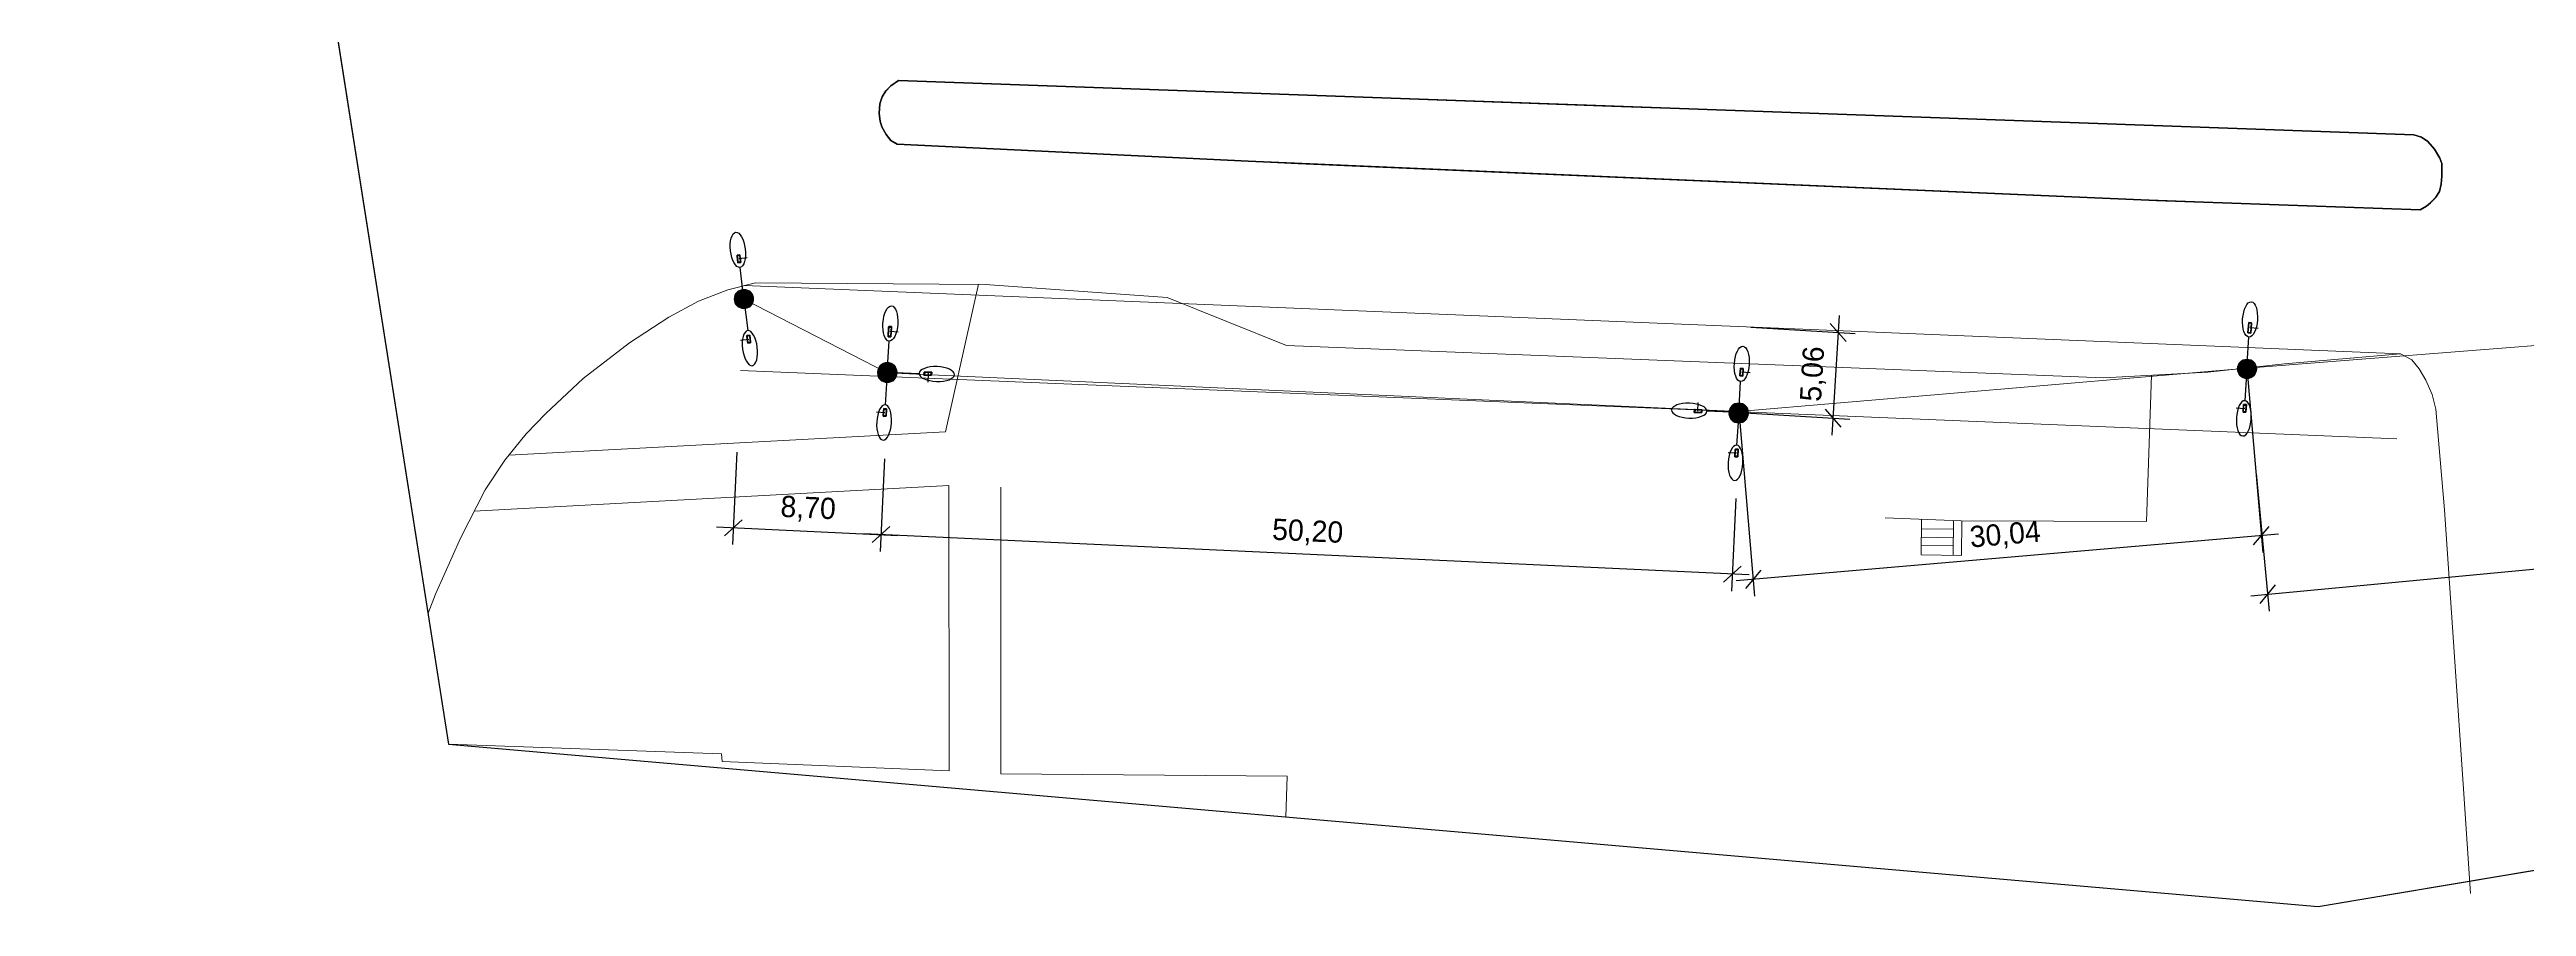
# Model space of a CAD drawing. Extents: x -105 to 2796, y -10 to 1087.
# Drawn here: x -23.5 to 122.4, y -9.6 to 40.9 of the extents above; entities that cross this region are included whole.
import ezdxf

# ---------------------------------------------------------------- set-up
doc = ezdxf.new("R2010")
doc.units = 0
doc.header["$MEASUREMENT"] = 0
for name, color, linetype in [('DLXLUM01', 2, 'Continuous'), ('DLXLUM02', 1, 'Continuous'), ('DLXLUM03', 3, 'Continuous'), ('DLXLUM04', 5, 'Continuous'), ('DLXLUMEX', 2, 'Continuous'), ('DLXSCENE', 7, 'Continuous'), ('Размeh', 7, 'Continuous')]:
    doc.layers.add(name, color=color, linetype=linetype)
doc.layers.add('ОСВЕЩЕНИЕ', color=7, linetype='Continuous', lineweight=15)
doc.layers.add('ситуация', color=7, linetype='Continuous', lineweight=15)
doc.dimstyles.new('Благоуст', dxfattribs={"dimtxt": 1.25, "dimasz": 1, "dimexe": 1, "dimexo": 0.4085, "dimgap": 0.55, "dimtad": 1, "dimzin": 0, "dimtxsty": 'Standard', "dimblk": 'OBLIQUE', "dimcen": 0.6975, "dimdle": 1, "dimclrt": 256, "dimazin": 0, "dimtfac": 1, "dimtofl": 0, "dimtmove": 1, "dimatfit": 3, "dimldrblk": 'OBLIQUE', "dimfxl": 1, "dimtolj": 1, "dimtzin": 0, "dimarcsym": 0})

# ---------------------------------------------------------------- blocks, each defined once
blk = doc.blocks.new('*U189')
for p, q in [((-0.06, 0.33), (-0.11, -0.27)), ((-0.11, -0.27), (-0.06, 0.33)), ((-0.06, 0.31), (-0.11, -0.29)), ((-0.11, -0.29), (-0.06, 0.31)), ((-0.06, 0.31), (-0.06, 0.33)), ((0.11, 0.31), (-0.06, 0.33)), ((-0.06, 0.33), (-0.06, 0.31)), ((-0.06, 0.33), (0.11, 0.31)), ((0.11, 0.29), (-0.06, 0.31)), ((-0.06, 0.31), (0.11, 0.29)), ((0.06, -0.29), (0.11, 0.31)), ((0.11, 0.31), (0.06, -0.29)), ((0.06, -0.31), (0.11, 0.29)), ((0.11, 0.29), (0.06, -0.31)), ((0.11, 0.29), (0.11, 0.31)), ((0.11, 0.31), (0.11, 0.29)), ((-0.11, -0.27), (-0.11, -0.29)), ((-0.11, -0.29), (-0.11, -0.27)), ((-0.11, -0.27), (0.06, -0.29)), ((0.06, -0.29), (-0.11, -0.27)), ((-0.11, -0.29), (0.06, -0.31)), ((0.06, -0.31), (-0.11, -0.29)), ((0.06, -0.31), (0.06, -0.29)), ((0.06, -0.29), (0.06, -0.31))]:
    blk.add_line(p, q)
at = {"color": 1}
blk.add_line((0, 0.02), (0.5, -0.02), dxfattribs=at)
at = {"layer": 'DLXLUMEX', "color": 7}
blk.add_text('3', height=0.1, dxfattribs=at).set_placement((0, 0))
blk = doc.blocks.new('*U200')
for p, q in [((-0.07, 0.21), (-0.1, -0.21)), ((-0.1, -0.21), (-0.07, 0.21)), ((-0.08, 0.18), (-0.1, -0.24)), ((-0.1, -0.24), (-0.08, 0.18)), ((-0.07, 0.21), (-0.08, 0.18)), ((-0.08, 0.18), (-0.07, 0.21)), ((0.09, 0.18), (-0.08, 0.18)), ((-0.08, 0.18), (0.09, 0.18)), ((0.1, 0.21), (-0.07, 0.21)), ((-0.07, 0.21), (0.1, 0.21)), ((0.07, -0.21), (0.1, 0.21)), ((0.1, 0.21), (0.07, -0.21)), ((0.07, -0.24), (0.09, 0.18)), ((0.09, 0.18), (0.07, -0.24)), ((0.09, 0.18), (0.1, 0.21)), ((0.1, 0.21), (0.09, 0.18)), ((-0.1, -0.21), (0.07, -0.21)), ((0.07, -0.21), (-0.1, -0.21)), ((-0.1, -0.21), (-0.1, -0.24)), ((-0.1, -0.24), (-0.1, -0.21)), ((-0.1, -0.24), (0.07, -0.24)), ((0.07, -0.24), (-0.1, -0.24)), ((0.07, -0.21), (0.07, -0.24)), ((0.07, -0.24), (0.07, -0.21))]:
    blk.add_line(p, q)
at = {"color": 1}
blk.add_line((0, -0.03), (-0.5, 0), dxfattribs=at)
at = {"layer": 'DLXLUMEX', "color": 7}
blk.add_text('4', height=0.1, dxfattribs=at).set_placement((0, 0))
blk = doc.blocks.new('*U207')
for p, q in [((-0.07, 0.25), (-0.1, -0.16)), ((-0.1, -0.16), (-0.07, 0.25)), ((-0.07, 0.21), (-0.1, -0.2)), ((-0.1, -0.2), (-0.07, 0.21)), ((-0.07, 0.21), (-0.07, 0.25)), ((0.1, 0.24), (-0.07, 0.25)), ((-0.07, 0.25), (-0.07, 0.21)), ((-0.07, 0.25), (0.1, 0.24)), ((0.1, 0.2), (-0.07, 0.21)), ((-0.07, 0.21), (0.1, 0.2)), ((0.07, -0.17), (0.1, 0.24)), ((0.1, 0.24), (0.07, -0.17)), ((0.07, -0.21), (0.1, 0.2)), ((0.1, 0.2), (0.07, -0.21)), ((0.1, 0.2), (0.1, 0.24)), ((0.1, 0.24), (0.1, 0.2)), ((-0.1, -0.16), (-0.1, -0.2)), ((-0.1, -0.2), (-0.1, -0.16)), ((-0.1, -0.16), (0.07, -0.17)), ((0.07, -0.17), (-0.1, -0.16)), ((-0.1, -0.2), (0.07, -0.21)), ((0.07, -0.21), (-0.1, -0.2)), ((0.07, -0.21), (0.07, -0.17)), ((0.07, -0.17), (0.07, -0.21))]:
    blk.add_line(p, q)
at = {"color": 1}
blk.add_line((0, 0.04), (0.5, 0), dxfattribs=at)
at = {"layer": 'DLXLUMEX', "color": 7}
blk.add_text('1', height=0.1, dxfattribs=at).set_placement((0, 0))
blk = doc.blocks.new('*U209')
for p, q in [((-0.07, 0.21), (-0.1, -0.21)), ((-0.1, -0.21), (-0.07, 0.21)), ((-0.08, 0.18), (-0.1, -0.24)), ((-0.1, -0.24), (-0.08, 0.18)), ((-0.07, 0.21), (-0.08, 0.18)), ((-0.08, 0.18), (-0.07, 0.21)), ((0.09, 0.18), (-0.08, 0.18)), ((-0.08, 0.18), (0.09, 0.18)), ((0.1, 0.21), (-0.07, 0.21)), ((-0.07, 0.21), (0.1, 0.21)), ((0.07, -0.21), (0.1, 0.21)), ((0.1, 0.21), (0.07, -0.21)), ((0.07, -0.24), (0.09, 0.18)), ((0.09, 0.18), (0.07, -0.24)), ((0.09, 0.18), (0.1, 0.21)), ((0.1, 0.21), (0.09, 0.18)), ((-0.1, -0.21), (0.07, -0.21)), ((0.07, -0.21), (-0.1, -0.21)), ((-0.1, -0.21), (-0.1, -0.24)), ((-0.1, -0.24), (-0.1, -0.21)), ((-0.1, -0.24), (0.07, -0.24)), ((0.07, -0.24), (-0.1, -0.24)), ((0.07, -0.21), (0.07, -0.24)), ((0.07, -0.24), (0.07, -0.21))]:
    blk.add_line(p, q)
at = {"color": 1}
blk.add_line((0, -0.03), (-0.5, 0), dxfattribs=at)
at = {"layer": 'DLXLUMEX', "color": 7}
blk.add_text('4', height=0.1, dxfattribs=at).set_placement((0, 0))
blk = doc.blocks.new('*U210')
for p, q in [((-0.24, 0.09), (-0.25, -0.08)), ((-0.25, -0.08), (-0.24, 0.09)), ((-0.2, 0.09), (-0.24, 0.09)), ((-0.24, 0.09), (-0.2, 0.09)), ((0.17, 0.08), (-0.24, 0.09)), ((-0.24, 0.09), (0.17, 0.08)), ((-0.2, 0.09), (-0.21, -0.08)), ((-0.21, -0.08), (-0.2, 0.09)), ((0.21, 0.08), (-0.2, 0.09)), ((-0.2, 0.09), (0.21, 0.08)), ((0.16, -0.09), (0.17, 0.08)), ((0.17, 0.08), (0.16, -0.09)), ((0.21, 0.08), (0.17, 0.08)), ((0.17, 0.08), (0.21, 0.08)), ((0.2, -0.09), (0.21, 0.08)), ((0.21, 0.08), (0.2, -0.09)), ((-0.25, -0.08), (0.16, -0.09)), ((-0.21, -0.08), (-0.25, -0.08)), ((-0.25, -0.08), (-0.21, -0.08)), ((0.16, -0.09), (-0.25, -0.08)), ((-0.21, -0.08), (0.2, -0.09)), ((0.2, -0.09), (-0.21, -0.08)), ((0.16, -0.09), (0.2, -0.09)), ((0.2, -0.09), (0.16, -0.09))]:
    blk.add_line(p, q)
at = {"color": 1}
blk.add_line((-0.04, 0), (-0.02, 0.5), dxfattribs=at)
at = {"layer": 'DLXLUMEX', "color": 7}
blk.add_text('4', height=0.1, dxfattribs=at).set_placement((0, 0))
blk = doc.blocks.new('*U211')
for p, q in [((-0.06, 0.33), (-0.1, -0.24)), ((-0.1, -0.24), (-0.06, 0.33)), ((-0.07, 0.29), (-0.1, -0.28)), ((-0.1, -0.28), (-0.07, 0.29)), ((-0.07, 0.29), (-0.06, 0.33)), ((-0.06, 0.33), (-0.07, 0.29)), ((0.1, 0.28), (-0.07, 0.29)), ((-0.07, 0.29), (0.1, 0.28)), ((0.11, 0.32), (-0.06, 0.33)), ((-0.06, 0.33), (0.11, 0.32)), ((0.07, -0.25), (0.11, 0.32)), ((0.11, 0.32), (0.07, -0.25)), ((0.07, -0.29), (0.1, 0.28)), ((0.1, 0.28), (0.07, -0.29)), ((0.1, 0.28), (0.11, 0.32)), ((0.11, 0.32), (0.1, 0.28)), ((-0.1, -0.24), (-0.1, -0.28)), ((-0.1, -0.24), (0.07, -0.25)), ((-0.1, -0.28), (-0.1, -0.24)), ((0.07, -0.25), (-0.1, -0.24)), ((-0.1, -0.28), (0.07, -0.29)), ((0.07, -0.29), (-0.1, -0.28)), ((0.07, -0.29), (0.07, -0.25)), ((0.07, -0.25), (0.07, -0.29))]:
    blk.add_line(p, q)
at = {"color": 1}
blk.add_line((0, 0.04), (0.5, 0.01), dxfattribs=at)
at = {"layer": 'DLXLUMEX', "color": 7}
blk.add_text('2', height=0.1, dxfattribs=at).set_placement((0, 0))
blk = doc.blocks.new('*U212')
for p, q in [((-0.07, 0.21), (-0.1, -0.2)), ((-0.1, -0.2), (-0.07, 0.21)), ((-0.07, 0.18), (-0.1, -0.23)), ((-0.1, -0.23), (-0.07, 0.18)), ((0.1, 0.2), (-0.07, 0.21)), ((-0.07, 0.21), (-0.07, 0.18)), ((-0.07, 0.18), (-0.07, 0.21)), ((-0.07, 0.21), (0.1, 0.2)), ((0.1, 0.18), (-0.07, 0.18)), ((-0.07, 0.18), (0.1, 0.18)), ((0.07, -0.21), (0.1, 0.2)), ((0.1, 0.2), (0.07, -0.21)), ((0.07, -0.24), (0.1, 0.18)), ((0.1, 0.18), (0.07, -0.24)), ((0.1, 0.18), (0.1, 0.2)), ((0.1, 0.2), (0.1, 0.18)), ((-0.1, -0.2), (0.07, -0.21)), ((0.07, -0.21), (-0.1, -0.2)), ((-0.1, -0.2), (-0.1, -0.23)), ((-0.1, -0.23), (-0.1, -0.2)), ((-0.1, -0.23), (0.07, -0.24)), ((0.07, -0.24), (-0.1, -0.23)), ((0.07, -0.21), (0.07, -0.24)), ((0.07, -0.24), (0.07, -0.21))]:
    blk.add_line(p, q)
at = {"color": 1}
blk.add_line((0, -0.03), (-0.5, 0), dxfattribs=at)
at = {"layer": 'DLXLUMEX', "color": 7}
blk.add_text('4', height=0.1, dxfattribs=at).set_placement((0, 0))
blk = doc.blocks.new('*U213')
for p, q in [((-0.2, 0.09), (-0.21, -0.08)), ((-0.21, -0.08), (-0.2, 0.09)), ((0.21, 0.08), (-0.2, 0.09)), ((-0.16, 0.09), (-0.2, 0.09)), ((-0.2, 0.09), (0.21, 0.08)), ((-0.2, 0.09), (-0.16, 0.09)), ((-0.16, 0.09), (-0.17, -0.08)), ((-0.17, -0.08), (-0.16, 0.09)), ((0.25, 0.08), (-0.16, 0.09)), ((-0.16, 0.09), (0.25, 0.08)), ((0.2, -0.09), (0.21, 0.08)), ((0.21, 0.08), (0.2, -0.09)), ((0.21, 0.08), (0.25, 0.08)), ((0.25, 0.08), (0.21, 0.08)), ((0.24, -0.09), (0.25, 0.08)), ((0.25, 0.08), (0.24, -0.09)), ((-0.21, -0.08), (0.2, -0.09)), ((0.2, -0.09), (-0.21, -0.08)), ((-0.21, -0.08), (-0.17, -0.08)), ((-0.17, -0.08), (-0.21, -0.08)), ((-0.17, -0.08), (0.24, -0.09)), ((0.24, -0.09), (-0.17, -0.08)), ((0.2, -0.09), (0.24, -0.09)), ((0.24, -0.09), (0.2, -0.09))]:
    blk.add_line(p, q)
at = {"color": 1}
blk.add_line((0.04, 0), (0.02, -0.5), dxfattribs=at)
at = {"layer": 'DLXLUMEX', "color": 7}
blk.add_text('4', height=0.1, dxfattribs=at).set_placement((0, 0))
blk = doc.blocks.new('*U214')
for p, q in [((0.05, 0.25), (-0.11, 0.23)), ((-0.11, 0.23), (0.05, 0.25)), ((-0.11, 0.19), (-0.11, 0.23)), ((-0.11, 0.23), (-0.06, -0.17)), ((-0.11, 0.23), (-0.11, 0.19)), ((-0.06, -0.17), (-0.11, 0.23)), ((0.06, 0.21), (-0.11, 0.19)), ((-0.11, 0.19), (0.06, 0.21)), ((-0.11, 0.19), (-0.06, -0.21)), ((-0.06, -0.21), (-0.11, 0.19)), ((0.06, 0.21), (0.05, 0.25)), ((0.1, -0.15), (0.05, 0.25)), ((0.05, 0.25), (0.06, 0.21)), ((0.05, 0.25), (0.1, -0.15)), ((0.11, -0.19), (0.06, 0.21)), ((0.06, 0.21), (0.11, -0.19)), ((-0.06, -0.17), (0.1, -0.15)), ((0.1, -0.15), (-0.06, -0.17)), ((-0.06, -0.17), (-0.06, -0.21)), ((-0.06, -0.21), (-0.06, -0.17)), ((-0.06, -0.21), (0.11, -0.19)), ((0.11, -0.19), (-0.06, -0.21)), ((0.11, -0.19), (0.1, -0.15)), ((0.1, -0.15), (0.11, -0.19))]:
    blk.add_line(p, q)
at = {"color": 1}
blk.add_line((0, 0.04), (0.49, 0.1), dxfattribs=at)
at = {"layer": 'DLXLUMEX', "color": 7}
blk.add_text('4', height=0.1, dxfattribs=at).set_placement((0, 0))
blk = doc.blocks.new('*U215')
for p, q in [((0.06, 0.22), (-0.11, 0.2)), ((-0.11, 0.2), (0.06, 0.22)), ((-0.11, 0.2), (-0.06, -0.22)), ((-0.06, -0.22), (-0.11, 0.2)), ((-0.11, 0.2), (-0.11, 0.17)), ((-0.11, 0.17), (-0.11, 0.2)), ((0.06, 0.19), (-0.11, 0.17)), ((-0.11, 0.17), (0.06, 0.19)), ((-0.11, 0.17), (-0.06, -0.25)), ((-0.06, -0.25), (-0.11, 0.17)), ((0.11, -0.2), (0.06, 0.22)), ((0.06, 0.19), (0.06, 0.22)), ((0.06, 0.22), (0.11, -0.2)), ((0.06, 0.22), (0.06, 0.19)), ((0.11, -0.23), (0.06, 0.19)), ((0.06, 0.19), (0.11, -0.23)), ((-0.06, -0.22), (0.11, -0.2)), ((0.11, -0.2), (-0.06, -0.22)), ((-0.06, -0.22), (-0.06, -0.25)), ((-0.06, -0.25), (-0.06, -0.22)), ((-0.06, -0.25), (0.11, -0.23)), ((0.11, -0.23), (-0.06, -0.25)), ((0.11, -0.2), (0.11, -0.23)), ((0.11, -0.23), (0.11, -0.2))]:
    blk.add_line(p, q)
at = {"color": 1}
blk.add_line((0, -0.03), (-0.49, -0.09), dxfattribs=at)
at = {"layer": 'DLXLUMEX', "color": 7}
blk.add_text('4', height=0.1, dxfattribs=at).set_placement((0, 0))
blk = doc.blocks.new('*U206')
for p, q in [((-23.51, 149.29), (0, 0)), ((25.39, 37.68), (25.53, 38.09)), ((25.53, 38.09), (25.39, 37.68)), ((25.53, 38.09), (25.75, 38.44)), ((25.75, 38.44), (25.53, 38.09)), ((25.75, 38.44), (26.05, 38.75)), ((26.05, 38.75), (25.75, 38.44)), ((26.05, 38.75), (26.49, 39.05)), ((26.49, 39.05), (26.05, 38.75)), ((26.49, 39.05), (115.73, 35.85)), ((115.73, 35.85), (26.49, 39.05)), ((25.36, 37.11), (25.39, 37.68)), ((25.39, 37.68), (25.36, 37.11)), ((25.41, 36.67), (25.36, 37.11)), ((25.36, 37.11), (25.41, 36.67)), ((25.52, 36.33), (25.41, 36.67)), ((25.41, 36.67), (25.52, 36.33)), ((25.76, 35.87), (25.52, 36.33)), ((25.52, 36.33), (25.76, 35.87)), ((26.04, 35.53), (25.76, 35.87)), ((25.76, 35.87), (26.04, 35.53)), ((26.42, 35.3), (26.04, 35.53)), ((26.04, 35.53), (26.42, 35.3)), ((47.09, 34.3), (26.42, 35.3)), ((26.42, 35.3), (47.09, 34.3)), ((115.73, 35.85), (116.19, 35.72)), ((116.19, 35.72), (115.73, 35.85)), ((116.19, 35.72), (116.56, 35.46)), ((116.56, 35.46), (116.19, 35.72)), ((116.56, 35.46), (116.95, 35.02)), ((116.95, 35.02), (116.56, 35.46)), ((116.95, 35.02), (117.27, 34.48)), ((117.27, 34.48), (116.95, 35.02)), ((100.58, 31.99), (47.09, 34.3)), ((47.09, 34.3), (100.58, 31.99)), ((110.11, -9.56), (371.34, 34.31)), ((117.27, 34.48), (117.38, 34.17)), ((117.38, 34.17), (117.27, 34.48)), ((117.38, 34.17), (117.38, 33.43)), ((117.38, 33.43), (117.38, 34.17)), ((117.04, 32.18), (116.71, 31.85)), ((116.71, 31.85), (117.04, 32.18)), ((117.24, 32.53), (117.04, 32.18)), ((117.04, 32.18), (117.24, 32.53)), ((117.34, 32.96), (117.24, 32.53)), ((117.24, 32.53), (117.34, 32.96)), ((117.38, 33.43), (117.34, 32.96)), ((117.34, 32.96), (117.38, 33.43)), ((116.11, 31.44), (100.58, 31.99)), ((100.58, 31.99), (116.11, 31.44)), ((116.48, 31.65), (116.11, 31.44)), ((116.11, 31.44), (116.48, 31.65)), ((116.71, 31.85), (116.48, 31.65)), ((116.48, 31.65), (116.71, 31.85)), ((0, 0), (110.11, -9.56))]:
    blk.add_line(p, q)
blk = doc.blocks.new('_Oblique')
at = {"layer": 'Размeh', "color": 0, "lineweight": -2}
blk.add_line((-0.5, -0.5), (0.5, 0.5), dxfattribs=at)
blk = doc.blocks.new('*D589')
at = {"layer": 'Defpoints', "color": 0, "ltscale": 100, "transparency": 16777216}
for p in [(76.28, 24.56), (75.98, 19.51), (81.53, 19.18)]:
    blk.add_point(p, dxfattribs=at)
at = {"layer": 'ситуация', "color": 0, "lineweight": -2, "ltscale": 100, "transparency": 16777216}
for p, q in [((81.9, 25.22), (81.47, 18.18)), ((76.69, 24.53), (82.83, 24.17)), ((76.38, 19.49), (82.53, 19.12))]:
    blk.add_line(p, q, dxfattribs=at)
for p, rotation in [((81.84, 24.22), 86.578124011743), ((81.53, 19.18), 266.5781240117431)]:
    blk.add_blockref('_Oblique', p, dxfattribs=dict(at, rotation=rotation))
at = {"layer": 'ситуация', "ltscale": 100, "transparency": 16777216, "insert": (80.41, 21.78), "char_height": 1.25, "attachment_point": 5, "rotation": 86.5781}
blk.add_mtext('\\A1;5,06', dxfattribs=at)
blk = doc.blocks.new('*D563')
at = {"layer": 'Defpoints', "color": 0, "ltscale": 100, "transparency": 16777216}
for p in [(16.99, 17.59), (25.68, 17.19), (25.46, 12.33)]:
    blk.add_point(p, dxfattribs=at)
at = {"layer": 'ситуация', "color": 0, "lineweight": -2, "ltscale": 100, "transparency": 16777216}
for p, q in [((16.97, 17.18), (16.72, 11.74)), ((25.66, 16.78), (25.41, 11.33)), ((15.77, 12.78), (26.46, 12.28))]:
    blk.add_line(p, q, dxfattribs=at)
for p, rotation in [((16.77, 12.73), 177.3396457443066), ((25.46, 12.33), 357.3396457443066)]:
    blk.add_blockref('_Oblique', p, dxfattribs=dict(at, rotation=rotation))
at = {"layer": 'ситуация', "ltscale": 100, "transparency": 16777216, "insert": (21.17, 13.81), "char_height": 1.25, "attachment_point": 5, "rotation": 357.3396}
blk.add_mtext('\\A1;8,70', dxfattribs=at)
blk = doc.blocks.new('*D564')
at = {"layer": 'Defpoints', "color": 0, "ltscale": 100, "transparency": 16777216}
for p in [(25.68, 17.19), (75.83, 14.86), (25.46, 12.33)]:
    blk.add_point(p, dxfattribs=at)
at = {"layer": 'ситуация', "color": 0, "lineweight": -2, "ltscale": 100, "transparency": 16777216}
for p, q in [((25.66, 16.78), (25.41, 11.33)), ((75.81, 14.45), (75.56, 9)), ((76.6, 9.95), (24.46, 12.38))]:
    blk.add_line(p, q, dxfattribs=at)
for p, rotation in [((25.46, 12.33), 177.3396457443114), ((75.6, 10), 357.3396457443114)]:
    blk.add_blockref('_Oblique', p, dxfattribs=dict(at, rotation=rotation))
at = {"layer": 'ситуация', "ltscale": 100, "transparency": 16777216, "insert": (50.59, 12.44), "char_height": 1.25, "attachment_point": 5, "rotation": 357.3396}
blk.add_mtext('\\A1;50,20', dxfattribs=at)
blk = doc.blocks.new('*D590')
at = {"layer": 'Defpoints', "color": 0, "ltscale": 100, "transparency": 16777216}
for p in [(105.91, 22.13), (75.98, 19.57), (76.83, 9.7)]:
    blk.add_point(p, dxfattribs=at)
at = {"layer": 'ситуация', "color": 0, "lineweight": -2, "ltscale": 100, "transparency": 16777216}
for p, q in [((105.95, 21.72), (106.84, 11.27)), ((76.02, 19.16), (76.91, 8.7)), ((107.76, 12.35), (75.83, 9.61))]:
    blk.add_line(p, q, dxfattribs=at)
for p, rotation in [((106.76, 12.26), 4.899571065460639), ((76.83, 9.7), 184.8995710654607)]:
    blk.add_blockref('_Oblique', p, dxfattribs=dict(at, rotation=rotation))
at = {"layer": 'ситуация', "ltscale": 100, "transparency": 16777216, "insert": (91.68, 12.25), "char_height": 1.25, "attachment_point": 5, "rotation": 4.8996}
blk.add_mtext('\\A1;30,04', dxfattribs=at)
blk = doc.blocks.new('*D565')
at = {"layer": 'Defpoints', "color": 0, "ltscale": 100, "transparency": 16777216}
for p in [(166.1, 22), (106.41, 16.34), (166.82, 14.48)]:
    blk.add_point(p, dxfattribs=at)
at = {"layer": 'ситуация', "color": 0, "lineweight": -2, "ltscale": 100, "transparency": 16777216}
for p, q in [((166.14, 21.59), (166.91, 13.48)), ((106.45, 15.93), (107.22, 7.82)), ((106.13, 8.72), (167.81, 14.57))]:
    blk.add_line(p, q, dxfattribs=at)
for p, rotation in [((166.82, 14.48), 5.417246034934075), ((107.12, 8.82), 185.4172460349341)]:
    blk.add_blockref('_Oblique', p, dxfattribs=dict(at, rotation=rotation))
at = {"layer": 'ситуация', "ltscale": 100, "transparency": 16777216, "insert": (136.85, 12.92), "char_height": 1.25, "attachment_point": 5, "rotation": 5.4172}
blk.add_mtext('\\A1;59,96', dxfattribs=at)

msp = doc.modelspace()

# ---------------------------------------------------------------- hatches: boundary and pattern name
at = {"layer": 'ОСВЕЩЕНИЕ', "linetype": 'Continuous', "lineweight": 18}
h = msp.add_hatch(color=7, dxfattribs=at)
edge = h.paths.add_edge_path()
edge.add_arc((17.391, 26.195), 0.572, 0, 360)
h = msp.add_hatch(color=7, dxfattribs=at)
edge = h.paths.add_edge_path()
edge.add_arc((25.831, 21.842), 0.572, 0, 360)
h = msp.add_hatch(color=7, dxfattribs=at)
edge = h.paths.add_edge_path()
edge.add_arc((25.834, 21.891), 0.572, 0, 360)
h = msp.add_hatch(color=7, dxfattribs=at)
edge = h.paths.add_edge_path()
edge.add_arc((105.91, 22.082), 0.572, 0, 360)
h = msp.add_hatch(color=7, dxfattribs=at)
edge = h.paths.add_edge_path()
edge.add_arc((75.975, 19.462), 0.572, 0, 360)
h = msp.add_hatch(color=7, dxfattribs=at)
edge = h.paths.add_edge_path()
edge.add_arc((75.978, 19.512), 0.572, 0, 360)

# ---------------------------------------------------------------- linework, layer by layer
at = {"layer": 'ОСВЕЩЕНИЕ', "color": 7, "linetype": 'Continuous', "lineweight": 18}
for centre in [(17.391, 26.195), (17.391, 26.195), (25.831, 21.842), (25.831, 21.842), (25.834, 21.891), (25.834, 21.891), (105.91, 22.082), (105.91, 22.082), (75.975, 19.462), (75.975, 19.462), (75.978, 19.512), (75.978, 19.512)]:
    msp.add_circle(centre, 0.572, dxfattribs=at)
at = {"layer": 'ситуация', "color": 6, "ltscale": 100}
for p, q in [((0, 0), (-23.505, 149.287)), ((988.148, 137.889), (110.11, -9.56)), ((110.11, -9.56), (0, 0))]:
    msp.add_line(p, q, dxfattribs=at)
at = {"layer": 'ситуация', "color": 0, "lineweight": 25}
for p, q in [((17.391, 26.195), (17.161, 28.056)), ((17.391, 26.195), (17.619, 24.334)), ((25.831, 21.842), (25.948, 23.713)), ((105.91, 22.082), (106.027, 23.953)), ((25.835, 21.892), (27.709, 21.819)), ((105.91, 22.082), (105.791, 20.211)), ((25.831, 21.842), (25.712, 19.97)), ((75.975, 19.462), (76.092, 21.334)), ((75.977, 19.511), (74.103, 19.584)), ((75.975, 19.462), (75.856, 17.591))]:
    msp.add_line(p, q, dxfattribs=at)
at = {"layer": 'ситуация', "ltscale": 100}
for p, q in [((17.428, 26.984), (114.962, 22.963)), ((17.196, 21.989), (114.73, 17.968))]:
    msp.add_line(p, q, dxfattribs=at)
at = {"layer": 'ситуация', "color": 1, "ltscale": 100}
for p, q in [((105.913, 22.131), (165.649, 26.807)), ((17.391, 26.195), (25.831, 21.842)), ((75.981, 19.565), (105.913, 22.131)), ((25.831, 21.842), (75.981, 19.565))]:
    msp.add_line(p, q, dxfattribs=at)
at = {"layer": 'ситуация', "linetype": 'Continuous', "lineweight": 18, "flags": 128}
for points in [[(99.459, 36.44), (115.729, 35.854), (116.194, 35.718), (116.562, 35.457), (116.95, 35.021), (117.27, 34.479), (117.382, 34.167), (117.384, 33.432), (117.341, 32.964), (117.243, 32.531), (117.036, 32.175), (116.706, 31.852), (116.477, 31.65), (116.111, 31.444), (93.774, 32.277), (50.037, 34.153), (26.424, 35.298), (26.035, 35.53), (25.764, 35.866), (25.525, 36.332), (25.415, 36.674), (25.355, 37.106), (25.391, 37.681), (25.526, 38.086), (25.751, 38.436), (26.047, 38.748), (26.488, 39.046)], [(99.459, 36.44), (115.729, 35.854), (116.194, 35.718), (116.562, 35.457), (116.95, 35.021), (117.27, 34.479), (117.382, 34.167), (117.384, 33.432), (117.341, 32.964), (117.243, 32.531), (117.036, 32.175), (116.706, 31.852), (116.477, 31.65), (116.111, 31.444), (93.774, 32.277), (50.037, 34.153), (26.424, 35.298), (26.035, 35.53), (25.764, 35.866), (25.525, 36.332), (25.415, 36.674), (25.355, 37.106), (25.391, 37.681), (25.526, 38.086), (25.751, 38.436), (26.047, 38.748), (26.488, 39.046)], [(26.488, 39.046), (39.811, 38.565), (68.504, 37.518), (86.327, 36.912), (98.322, 36.479)], [(26.488, 39.046), (39.811, 38.565), (68.504, 37.518), (86.327, 36.912), (98.322, 36.479)], [(31.212, 27.059), (29.26, 18.381), (3.549, 17.009)], [(31.212, 27.059), (29.26, 18.381), (3.549, 17.009)], [(12.96, 25.119), (14.723, 26.058), (16.451, 26.726), (18.069, 27.153), (31.6, 27.056), (42.326, 26.292), (49.335, 23.449), (97.473, 21.553), (103.614, 21.882), (108.125, 22.371), (114.962, 22.963), (115.611, 22.62), (116.062, 22.08), (116.446, 21.423), (116.819, 20.58), (117.032, 19.71), (117.54, 13.781), (118.68, -2.938), (119.067, -8.792)], [(12.96, 25.119), (14.723, 26.058), (16.451, 26.726), (18.069, 27.153), (31.6, 27.056), (42.326, 26.292), (49.335, 23.449), (97.473, 21.553), (103.614, 21.882), (108.125, 22.371), (114.962, 22.963), (115.611, 22.62), (116.062, 22.08), (116.446, 21.423), (116.819, 20.58), (117.032, 19.71), (117.54, 13.781), (118.68, -2.938), (119.067, -8.792)], [(-1.212, 7.696), (-0.766, 8.814), (0.706, 12.112), (2.151, 14.971), (3.307, 16.711), (4.56, 18.254), (5.715, 19.456), (7.927, 21.506), (10.653, 23.617), (12.96, 25.119), (12.96, 25.119)], [(-1.212, 7.696), (-0.766, 8.814), (0.706, 12.112), (2.151, 14.971), (3.307, 16.711), (4.56, 18.254), (5.715, 19.456), (7.927, 21.506), (10.653, 23.617), (12.96, 25.119), (12.96, 25.119)], [(100.291, 21.704), (99.992, 13.097), (89.082, 13.14), (84.606, 13.312)], [(100.291, 21.704), (99.992, 13.097), (89.082, 13.14), (84.606, 13.312)], [(1.51, 13.703), (29.454, 15.21), (29.477, -1.574), (16.105, -1.026), (16.065, -0.574), (0, 0)], [(1.51, 13.703), (29.454, 15.21), (29.477, -1.574), (16.105, -1.026), (16.065, -0.574), (0, 0)], [(32.515, 15.111), (32.515, -1.764), (49.379, -1.899), (49.308, -4.281)], [(32.515, 15.111), (32.515, -1.764), (49.379, -1.899), (49.308, -4.281)], [(86.748, 13.23), (86.721, 11.136), (89.09, 11.106), (89.116, 13.14)], [(86.748, 13.23), (86.721, 11.136), (89.09, 11.106), (89.116, 13.14)], [(88.636, 13.157), (88.61, 11.112)], [(88.636, 13.157), (88.61, 11.112)], [(86.728, 11.699), (88.618, 11.675)], [(86.728, 11.699), (88.618, 11.675)], [(86.734, 12.183), (88.623, 12.135)], [(86.734, 12.183), (88.623, 12.135)], [(86.74, 12.67), (88.63, 12.646)], [(86.74, 12.67), (88.63, 12.646)]]:
    msp.add_lwpolyline(points, dxfattribs=at)
at = {"layer": 'ситуация', "color": 0, "lineweight": 25}
for centre, major_axis in [((17.034, 29.089), (-0.122, 1.034)), ((26.013, 24.752), (0.071, 1.039)), ((106.092, 24.992), (0.071, 1.039)), ((76.157, 22.373), (0.071, 1.039))]:
    msp.add_ellipse(centre, major_axis=major_axis, ratio=0.418921, dxfattribs=at)
at = {"layer": 'ситуация', "color": 0, "lineweight": 25, "extrusion": (0, 0, -1)}
for centre, major_axis in [((17.746, 23.3), (0.132, -1.033)), ((28.749, 21.779), (1.041, -0.035)), ((25.646, 18.931), (-0.06, -1.039)), ((73.063, 19.624), (-1.041, 0.035)), ((105.725, 19.171), (-0.06, -1.039)), ((75.79, 16.552), (-0.06, -1.039))]:
    msp.add_ellipse(centre, major_axis=major_axis, ratio=0.418921, dxfattribs=at)

# ---------------------------------------------------------------- block references
at = {"layer": 'DLXLUM01'}
msp.add_blockref('*U207', (76.149, 21.87), dxfattribs=at)
at = {"layer": 'DLXLUM02'}
msp.add_blockref('*U211', (25.976, 24.252), dxfattribs=at)
at = {"layer": 'DLXLUM03'}
msp.add_blockref('*U189', (106.074, 24.489), dxfattribs=at)
at = {"layer": 'DLXLUM04'}
for name, p in [('*U214', (17.093, 28.542)), ('*U215', (17.673, 23.847)), ('*U213', (28.198, 21.801)), ('*U212', (25.692, 19.531)), ('*U210', (73.613, 19.6)), ('*U200', (105.779, 19.769)), ('*U209', (75.854, 17.149))]:
    msp.add_blockref(name, p, dxfattribs=at)
at = {"layer": 'DLXSCENE'}
msp.add_blockref('*U206', (0, 0), dxfattribs=at)

# ---------------------------------------------------------------- dimensions: what is measured, and where the dimension line sits
at = {"layer": 'ситуация', "ltscale": 100}
dim = msp.add_aligned_dim(p1=(76.2785, 24.5573), p2=(75.9767, 19.5109), distance=5.5676, dimstyle='Благоуст', dxfattribs=at)
dim.commit()
dim.dimension.update_dxf_attribs({"geometry": '*D589', "text_midpoint": (80.4084, 21.7781)})
at = {"layer": 'ситуация', "color": 7, "ltscale": 100}
for p1, p2, distance, picture, middle in [((105.913, 22.131), (75.981, 19.565), 9.905, '*D590', (91.684, 12.254)), ((106.41, 16.34), (166.105, 22.001), -7.557, '*D565', (136.85, 12.921)), ((16.991, 17.59), (25.682, 17.186), -4.861, '*D563', (21.17, 13.81)), ((75.828, 14.856), (25.682, 17.186), 4.861, '*D564', (50.589, 12.443))]:
    dim = msp.add_aligned_dim(p1=p1, p2=p2, distance=distance, dimstyle='Благоуст', dxfattribs=at)
    dim.commit()
    dim.dimension.update_dxf_attribs({"geometry": picture, "text_midpoint": middle})

doc.saveas('drawing.dxf')
